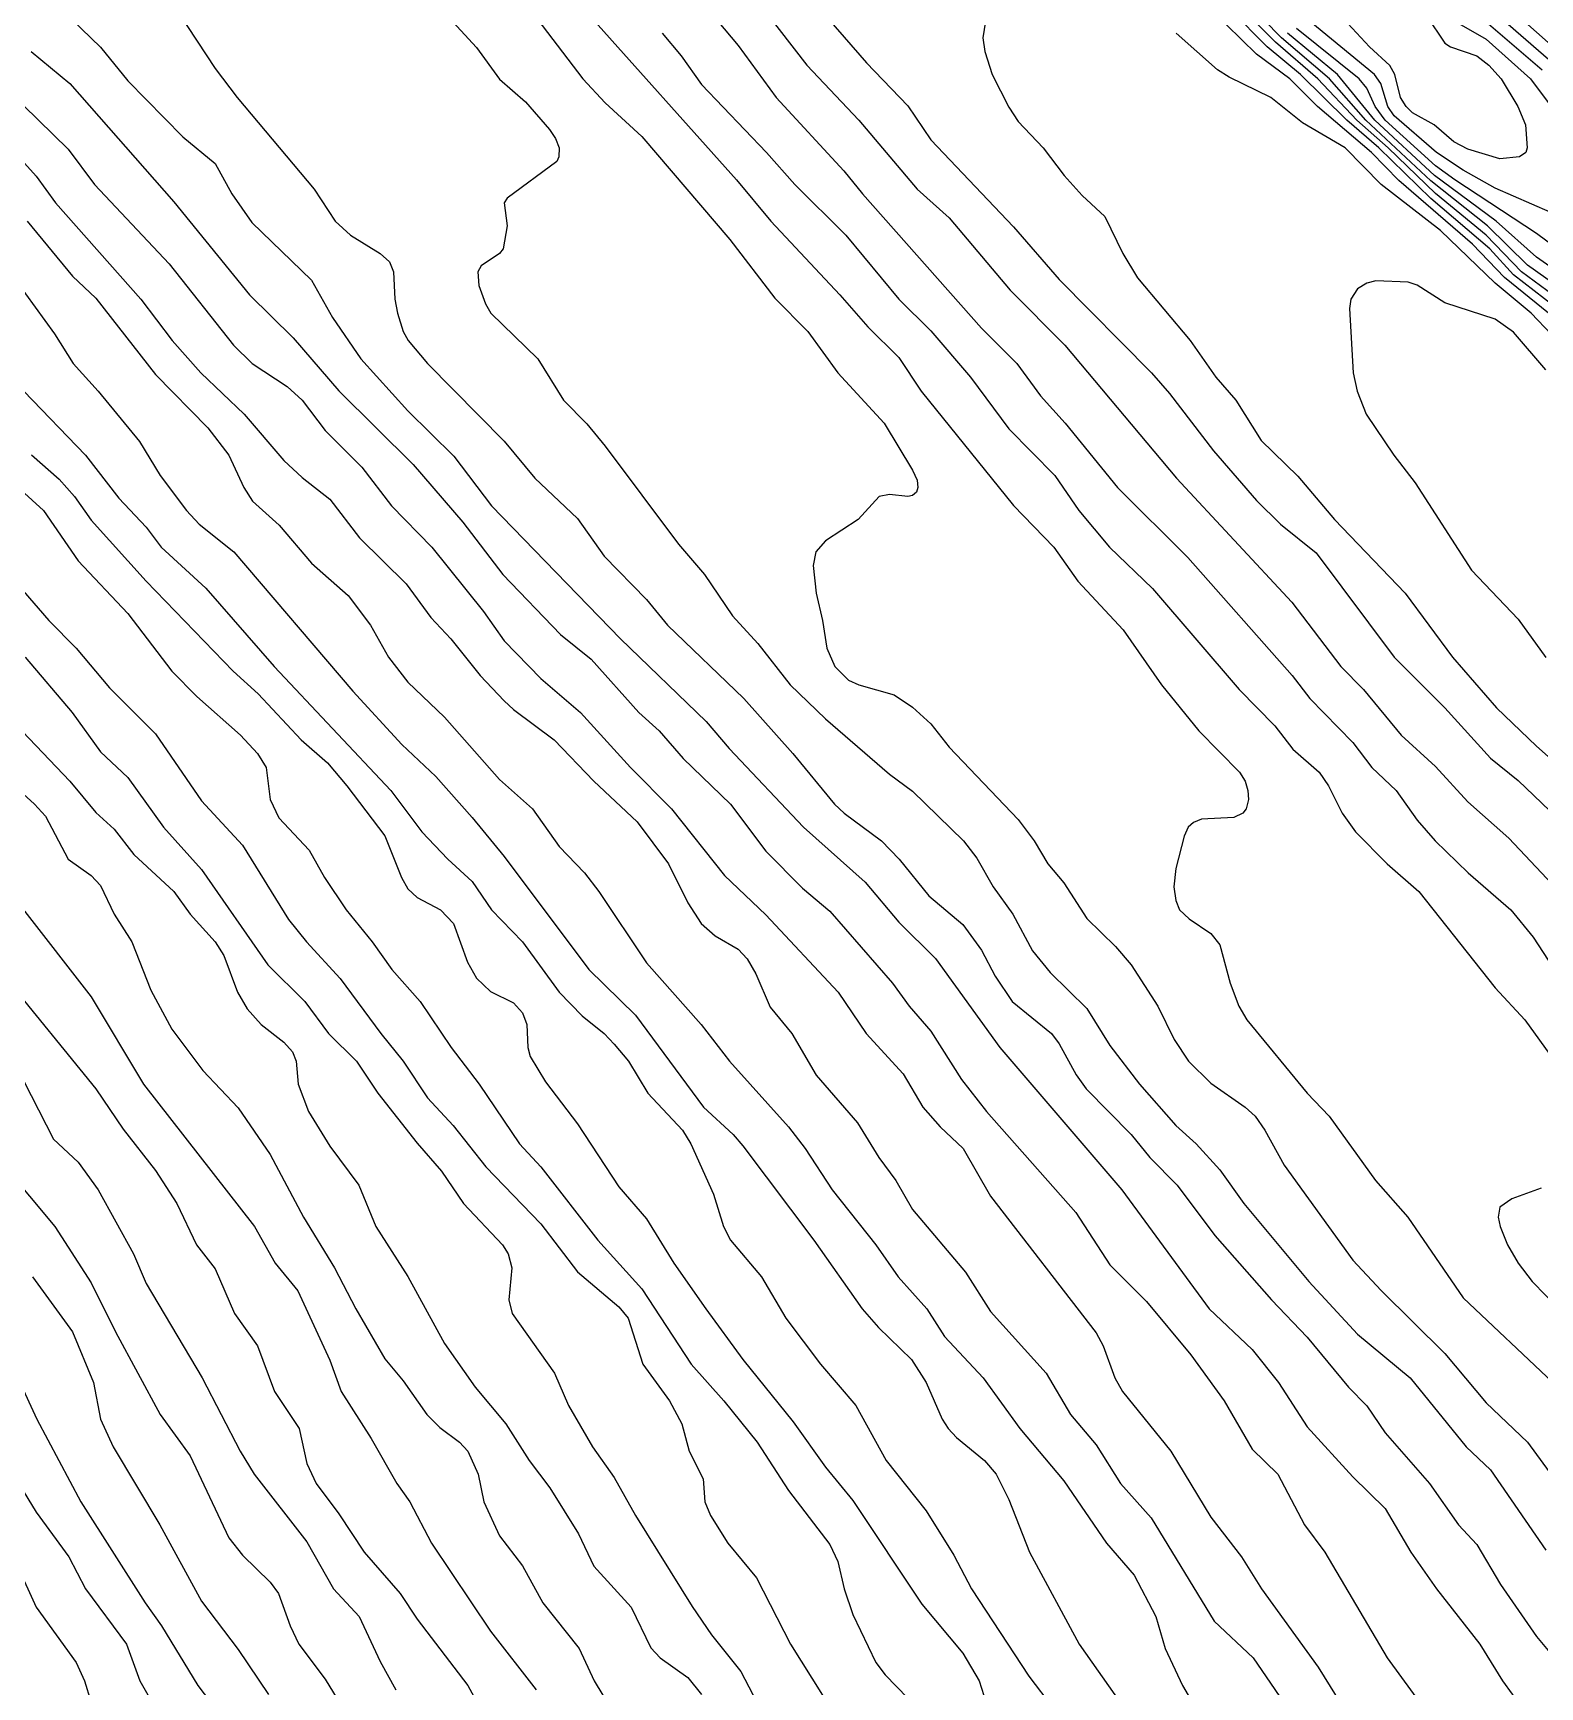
# Model space of a CAD drawing. Extents: x 474277 to 475042, y 254928 to 255625.
# Drawn here: x 474889.14 to 474914.33, y 255327.82 to 255355.45 of the extents above; entities that cross this region are included whole.
import ezdxf

# ---------------------------------------------------------------- set-up
doc = ezdxf.new("R2010")
doc.units = 0
doc.header["$MEASUREMENT"] = 0
doc.layers.add('BaseMapV2_DTM_export_MonNov09090547073261 — entities', color=1, linetype='CONTINUOUS')
doc.styles.get("Standard").update_dxf_attribs({"font": 'romans.shx'})

msp = doc.modelspace()

# ---------------------------------------------------------------- linework, layer by layer
at = {"layer": 'BaseMapV2_DTM_export_MonNov09090547073261 — entities', "color": 15, "linetype": 'Continuous', "true_color": 0xb7484b}
for points in [[(474895.177, 255356.711, 88), (474896.557, 255355.213, 88), (474896.941, 255354.683, 88), (474897.375, 255354.302, 88), (474897.774, 255353.842, 88), (474897.878, 255353.688, 88), (474897.934, 255353.535, 88), (474897.932, 255353.382, 88), (474897.897, 255353.305, 88), (474897.07, 255352.692, 88), (474897.019, 255352.615, 88), (474897.069, 255352.231, 88), (474897.001, 255351.848, 88), (474896.941, 255351.771, 88), (474896.634, 255351.563, 88), (474896.575, 255351.465, 88), (474896.595, 255351.235, 88), (474896.708, 255350.928, 88), (474896.796, 255350.775, 88), (474897.579, 255350.008, 88), (474898.01, 255349.318, 88), (474898.398, 255348.922, 88), (474898.704, 255348.551, 88), (474899.931, 255346.914, 88), (474900.363, 255346.404, 88), (474900.835, 255345.714, 88), (474901.258, 255345.254, 88), (474901.797, 255344.564, 88), (474902.385, 255343.998, 88), (474903.458, 255343.073, 88), (474903.842, 255342.786, 88), (474904.694, 255341.957, 88), (474904.915, 255341.669, 88), (474905.188, 255341.19, 88), (474905.518, 255340.73, 88), (474905.847, 255340.117, 88), (474906.142, 255339.755, 88), (474906.755, 255339.159, 88), (474907.139, 255338.538, 88), (474907.632, 255337.893, 88), (474908.244, 255337.203, 88), (474908.584, 255336.896, 88), (474908.979, 255336.462, 88), (474909.376, 255335.899, 88), (474910.466, 255334.596, 88), (474911.279, 255333.718, 88), (474912.156, 255332.986, 88), (474913.094, 255331.836, 88), (474913.503, 255331.45, 88), (474914.423, 255330.107, 88)], [(474899.931, 255356.434, 87), (474900.928, 255355.242, 87), (474901.565, 255354.378, 87), (474902.695, 255353.152, 87), (474903.003, 255352.768, 87), (474904.992, 255350.521, 87), (474905.585, 255349.931, 87), (474905.978, 255349.394, 87), (474906.392, 255348.934, 87), (474907.267, 255347.861, 87), (474908.442, 255346.688, 87), (474910.187, 255344.717, 87), (474910.484, 255344.334, 87), (474911.202, 255343.599, 87), (474911.516, 255343.184, 87), (474911.923, 255342.8, 87), (474912.276, 255342.303, 87), (474912.577, 255341.957, 87), (474913.127, 255341.42, 87), (474913.843, 255340.807, 87), (474914.211, 255340.347, 87), (474914.462, 255339.963, 87)], [(474913.119, 255356.189, 87.5), (474915.65, 255353.992, 87.5)], [(474913.43, 255356.219, 87.25), (474915.113, 255354.721, 87.25)], [(474897.401, 255355.906, 87.75), (474898.332, 255354.685, 87.75), (474898.704, 255354.289, 87.75), (474899.318, 255353.723, 87.75), (474900.787, 255352.001, 87.75), (474901.541, 255351.024, 87.75), (474902.09, 255350.468, 87.75), (474902.593, 255349.778, 87.75), (474903.368, 255348.934, 87.75), (474903.842, 255348.151, 87.75), (474903.918, 255347.98, 87.75), (474903.933, 255347.861, 87.75), (474903.91, 255347.784, 87.75), (474903.842, 255347.727, 87.75), (474903.765, 255347.709, 87.75), (474903.458, 255347.743, 87.75), (474903.283, 255347.708, 87.75), (474902.931, 255347.324, 87.75), (474902.385, 255346.968, 87.75), (474902.225, 255346.787, 87.75), (474902.183, 255346.557, 87.75), (474902.23, 255346.097, 87.75), (474902.339, 255345.637, 87.75), (474902.409, 255345.177, 87.75), (474902.543, 255344.871, 87.75), (474902.774, 255344.641, 87.75), (474902.944, 255344.564, 87.75), (474903.535, 255344.399, 87.75), (474903.842, 255344.193, 87.75), (474904.148, 255343.912, 87.75), (474904.455, 255343.522, 87.75), (474905.605, 255342.312, 87.75), (474905.873, 255341.957, 87.75), (474906.102, 255341.573, 87.75), (474906.372, 255341.253, 87.75), (474906.755, 255340.658, 87.75), (474907.236, 255340.193, 87.75), (474907.493, 255339.887, 87.75), (474907.94, 255339.197, 87.75), (474908.212, 255338.636, 87.75), (474908.453, 255338.276, 87.75), (474908.826, 255337.907, 87.75), (474909.398, 255337.51, 87.75), (474909.567, 255337.356, 87.75), (474909.728, 255337.126, 87.75), (474910.052, 255336.537, 87.75), (474911.202, 255334.954, 87.75), (474911.674, 255334.443, 87.75), (474912.736, 255333.393, 87.75), (474913.426, 255332.567, 87.75), (474914.116, 255331.91, 87.75), (474914.906, 255330.839, 87.75)], [(474914.653, 255350.996, 87), (474914.021, 255351.465, 87), (474913.426, 255352.075, 87), (474912.583, 255352.771, 87), (474911.79, 255353.535, 87), (474911.265, 255353.995, 87), (474910.614, 255354.685, 87), (474909.905, 255355.299, 87), (474909.286, 255355.917, 87)], [(474914.73, 255351.141, 87.25), (474914.116, 255351.573, 87.25), (474913.448, 255352.231, 87.25), (474912.506, 255352.982, 87.25), (474911.418, 255353.995, 87.25), (474910.809, 255354.685, 87.25), (474910.006, 255355.375, 87.25), (474909.399, 255355.989, 87.25)], [(474889.631, 255355.835, 88.5), (474890.27, 255355.216, 88.5), (474890.73, 255354.652, 88.5), (474891.65, 255353.717, 88.5), (474892.187, 255353.274, 88.5), (474892.464, 255352.768, 88.5), (474892.8, 255352.288, 88.5), (474893.797, 255351.323, 88.5), (474894.148, 255350.698, 88.5), (474894.623, 255350.008, 88.5), (474895.407, 255349.143, 88.5), (474896.174, 255348.386, 88.5), (474896.808, 255347.554, 88.5), (474898.963, 255345.331, 88.5), (474900.394, 255343.95, 88.5), (474900.775, 255343.498, 88.5), (474902.017, 255342.187, 88.5), (474903.052, 255341.267, 88.5), (474903.612, 255340.6, 88.5), (474904.225, 255339.991, 88.5), (474905.298, 255338.506, 88.5), (474907.34, 255336.129, 88.5), (474908.797, 255334.136, 88.5), (474909.516, 255333.457, 88.5), (474909.96, 255332.909, 88.5), (474910.436, 255332.167, 88.5), (474911.202, 255331.334, 88.5), (474911.739, 255330.803, 88.5), (474912.169, 255330.072, 88.5), (474912.597, 255329.459, 88.5), (474913.324, 255328.539, 88.5), (474913.703, 255327.925, 88.5), (474914.346, 255327.034, 88.5)], [(474891.573, 255355.788, 88.25), (474892.187, 255354.862, 88.25), (474892.556, 255354.378, 88.25), (474893.845, 255352.845, 88.25), (474894.191, 255352.308, 88.25), (474894.448, 255352.078, 88.25), (474894.947, 255351.769, 88.25), (474895.1, 255351.63, 88.25), (474895.168, 255351.465, 88.25), (474895.19, 255351.005, 88.25), (474895.233, 255350.775, 88.25), (474895.327, 255350.468, 88.25), (474895.412, 255350.315, 88.25), (474895.736, 255349.931, 88.25), (474897.017, 255348.637, 88.25), (474897.528, 255348.014, 88.25), (474898.244, 255347.342, 88.25), (474898.69, 255346.711, 88.25), (474899.394, 255345.988, 88.25), (474899.746, 255345.561, 88.25), (474901.023, 255344.334, 88.25), (474901.84, 255343.414, 88.25), (474902.538, 255342.57, 88.25), (474902.7, 255342.417, 88.25), (474903.324, 255341.957, 88.25), (474903.618, 255341.65, 88.25), (474904.112, 255341.037, 88.25), (474904.685, 255340.558, 88.25), (474904.992, 255340.129, 88.25), (474905.222, 255339.698, 88.25), (474905.507, 255339.273, 88.25), (474906.164, 255338.736, 88.25), (474906.295, 255338.565, 88.25), (474906.575, 255338.046, 88.25), (474906.742, 255337.816, 88.25), (474907.493, 255337.05, 88.25), (474907.81, 255336.666, 88.25), (474908.263, 255336.206, 88.25), (474908.895, 255335.363, 88.25), (474909.842, 255334.289, 88.25), (474910.436, 255333.668, 88.25), (474911.13, 255332.832, 88.25), (474911.433, 255332.516, 88.25), (474911.74, 255332.066, 88.25), (474912.48, 255331.222, 88.25), (474912.966, 255330.533, 88.25), (474913.273, 255330.2, 88.25), (474913.665, 255329.535, 88.25), (474914.27, 255328.662, 88.25), (474914.576, 255328.298, 88.25)], [(474898.398, 255355.795, 87.5), (474900.898, 255352.998, 87.5), (474901.472, 255352.308, 87.5), (474902.627, 255351.081, 87.5), (474903.094, 255350.545, 87.5), (474903.612, 255350.032, 87.5), (474903.987, 255349.471, 87.5), (474905.528, 255347.557, 87.5), (474906.202, 255346.864, 87.5), (474906.602, 255346.297, 87.5), (474907.359, 255345.484, 87.5), (474908.005, 255344.564, 87.5), (474908.626, 255343.797, 87.5), (474909.307, 255343.107, 87.5), (474909.398, 255342.954, 87.5), (474909.445, 255342.8, 87.5), (474909.458, 255342.647, 87.5), (474909.42, 255342.494, 87.5), (474909.362, 255342.42, 87.5), (474909.209, 255342.348, 87.5), (474908.672, 255342.321, 87.5), (474908.535, 255342.264, 87.5), (474908.449, 255342.187, 87.5), (474908.383, 255342.034, 87.5), (474908.241, 255341.497, 87.5), (474908.209, 255341.19, 87.5), (474908.242, 255340.96, 87.5), (474908.305, 255340.807, 87.5), (474908.462, 255340.653, 87.5), (474908.826, 255340.411, 87.5), (474908.979, 255340.219, 87.5), (474909.152, 255339.58, 87.5), (474909.294, 255339.197, 87.5), (474909.43, 255338.967, 87.5), (474910.435, 255337.74, 87.5), (474910.806, 255337.356, 87.5), (474911.58, 255336.283, 87.5), (474912.118, 255335.669, 87.5), (474913.043, 255334.324, 87.5), (474914.543, 255332.909, 87.5)], [(474901.363, 255355.835, 86.75), (474902.075, 255354.915, 86.75), (474902.945, 255353.995, 86.75), (474903.921, 255352.845, 86.75), (474904.455, 255352.364, 86.75), (474905.472, 255351.158, 86.75), (474906.386, 255350.238, 86.75), (474908.253, 255348.014, 86.75), (474910.18, 255345.944, 86.75), (474910.999, 255344.871, 86.75), (474911.376, 255344.487, 86.75), (474912.005, 255343.72, 86.75), (474912.583, 255343.197, 86.75), (474913.119, 255342.611, 86.75), (474913.809, 255342.004, 86.75), (474915.437, 255340.27, 86.75)], [(474902.437, 255355.682, 86.5), (474903.075, 255354.956, 86.5), (474903.765, 255354.237, 86.5), (474904.148, 255353.666, 86.5), (474905.528, 255352.214, 86.5), (474906.295, 255351.334, 86.5), (474907.833, 255349.778, 86.5), (474908.135, 255349.43, 86.5), (474908.871, 255348.474, 86.5), (474909.592, 255347.644, 86.5), (474909.992, 255347.248, 86.5), (474910.589, 255346.766, 86.5), (474911.893, 255345.024, 86.5), (474912.736, 255344.179, 86.5), (474913.503, 255343.337, 86.5), (474913.963, 255342.963, 86.5), (474915.018, 255341.957, 86.5)], [(474905.077, 255355.759, 86.25), (474905.016, 255355.375, 86.25), (474905.052, 255355.145, 86.25), (474905.17, 255354.762, 86.25), (474905.452, 255354.214, 86.25), (474905.605, 255353.977, 86.25), (474906.024, 255353.535, 86.25), (474906.378, 255353.075, 86.25), (474906.679, 255352.737, 86.25), (474907.056, 255352.385, 86.25), (474907.356, 255351.771, 86.25), (474907.599, 255351.363, 86.25), (474908.48, 255350.315, 86.25), (474908.912, 255349.701, 86.25), (474909.243, 255349.318, 86.25), (474909.669, 255348.644, 86.25), (474910.282, 255348.049, 86.25), (474910.893, 255347.324, 86.25), (474912.073, 255346.097, 86.25), (474912.867, 255345.024, 86.25), (474913.603, 255344.18, 86.25), (474914.27, 255343.537, 86.25), (474914.806, 255343.063, 86.25)], [(474914.467, 255350.775, 86.5), (474913.733, 255351.371, 86.5), (474913.201, 255351.925, 86.5), (474911.969, 255352.988, 86.5), (474911.513, 255353.458, 86.5), (474910.612, 255354.225, 86.5), (474910.145, 255354.685, 86.5), (474909.592, 255355.097, 86.5), (474908.839, 255355.835, 86.5)], [(474914.576, 255350.877, 86.75), (474913.886, 255351.415, 86.75), (474913.49, 255351.848, 86.75), (474912.506, 255352.686, 86.75), (474911.636, 255353.535, 86.75), (474911.098, 255353.995, 86.75), (474910.328, 255354.762, 86.75), (474909.767, 255355.222, 86.75), (474909.159, 255355.835, 86.75)], [(474914.5, 255352.462, 88), (474913.579, 255352.861, 88), (474913.043, 255353.164, 88), (474912.6, 255353.458, 88), (474911.893, 255354.072, 88), (474911.787, 255354.225, 88), (474911.665, 255354.608, 88), (474911.56, 255354.762, 88), (474910.436, 255355.686, 88)], [(474913.984, 255353.382, 88.25), (474913.656, 255353.35, 88.25), (474913.119, 255353.51, 88.25), (474912.889, 255353.635, 88.25), (474912.559, 255353.918, 88.25), (474912.199, 255354.122, 88.25), (474912.091, 255354.225, 88.25), (474911.994, 255354.378, 88.25), (474911.903, 255354.762, 88.25), (474911.816, 255354.908, 88.25), (474911.478, 255355.222, 88.25), (474910.972, 255355.77, 88.25)], [(474912.429, 255355.739, 88.25), (474912.736, 255355.281, 88.25), (474912.833, 255355.222, 88.25), (474913.273, 255355.069, 88.25), (474913.474, 255354.915, 88.25), (474913.681, 255354.685, 88.25), (474913.959, 255354.225, 88.25), (474914.087, 255353.918, 88.25), (474914.113, 255353.535, 88.25), (474914.089, 255353.458, 88.25), (474913.984, 255353.382, 88.25)], [(474912.813, 255355.701, 88), (474913.426, 255355.348, 88), (474914.17, 255354.685, 88), (474915.034, 255353.535, 88)], [(474913.349, 255355.704, 87.75), (474914.364, 255354.838, 87.75)], [(474899.658, 255355.452, 87.25), (474899.978, 255355.069, 87.25), (474900.314, 255354.595, 87.25), (474901.403, 255353.458, 87.25), (474901.873, 255352.922, 87.25), (474902.726, 255352.078, 87.25), (474903.611, 255351.005, 87.25), (474904.148, 255350.476, 87.25), (474904.808, 255349.701, 87.25), (474905.452, 255348.838, 87.25), (474906.219, 255348.061, 87.25), (474906.623, 255347.478, 87.25), (474907.136, 255346.864, 87.25), (474907.85, 255346.174, 87.25), (474909.299, 255344.487, 87.25), (474909.899, 255343.88, 87.25), (474910.198, 255343.49, 87.25), (474910.635, 255343.107, 87.25), (474910.794, 255342.877, 87.25), (474911.019, 255342.417, 87.25), (474911.243, 255342.11, 87.25), (474911.774, 255341.573, 87.25), (474912.305, 255341.113, 87.25), (474913.58, 255339.503, 87.25), (474914.074, 255338.967, 87.25), (474914.737, 255338.046, 87.25)], [(474915.201, 255349.701, 86.25), (474914.182, 255350.775, 86.25), (474913.579, 255351.274, 86.25), (474912.667, 255352.155, 86.25), (474911.673, 255352.922, 86.25), (474911.069, 255353.535, 86.25), (474910.359, 255353.955, 86.25), (474909.828, 255354.378, 86.25), (474909.132, 255354.714, 86.25), (474908.937, 255354.838, 86.25), (474908.247, 255355.452, 86.25)], [(474914.883, 255351.277, 87.5), (474914.27, 255351.709, 87.5), (474913.597, 255352.308, 87.5), (474912.564, 255353.075, 87.5), (474911.57, 255353.995, 87.5), (474910.945, 255354.762, 87.5), (474910.108, 255355.452, 87.5)], [(474914.96, 255351.591, 87.75), (474914.27, 255352.106, 87.75), (474912.903, 255352.998, 87.75), (474912.583, 255353.236, 87.75), (474911.739, 255353.995, 87.75), (474911.573, 255354.225, 87.75), (474911.433, 255354.532, 87.75), (474911.307, 255354.685, 87.75), (474910.258, 255355.529, 87.75)], [(474889.113, 255355.145, 88.75), (474889.757, 255354.608, 88.75), (474891.497, 255352.632, 88.75), (474892.761, 255351.081, 88.75), (474893.49, 255350.361, 88.75), (474894.257, 255349.477, 88.75), (474895.494, 255348.244, 88.75), (474896.327, 255347.283, 88.75), (474896.993, 255346.404, 88.75), (474897.96, 255345.407, 88.75), (474898.474, 255344.991, 88.75), (474899.267, 255344.104, 88.75), (474899.609, 255343.797, 88.75), (474900.008, 255343.333, 88.75), (474900.798, 255342.57, 88.75), (474901.388, 255341.786, 88.75), (474902.001, 255341.167, 88.75), (474902.461, 255340.78, 88.75), (474903.505, 255339.58, 88.75), (474903.784, 255339.197, 88.75), (474904.148, 255338.775, 88.75), (474904.66, 255337.97, 88.75), (474905.078, 255337.433, 88.75), (474906.57, 255335.746, 88.75), (474907.139, 255334.872, 88.75), (474907.752, 255334.263, 88.75), (474908.492, 255333.369, 88.75), (474909.052, 255332.602, 88.75), (474909.516, 255331.792, 88.75), (474909.946, 255331.376, 88.75), (474910.391, 255330.532, 88.75), (474910.731, 255330.072, 88.75), (474911.771, 255328.309, 88.75), (474913.273, 255326.254, 88.75)], [(474887.8, 255354.608, 89.25), (474889.196, 255353.059, 89.25), (474889.517, 255352.615, 89.25), (474890.943, 255351.005, 89.25), (474891.47, 255350.315, 89.25), (474891.948, 255349.778, 89.25), (474892.671, 255349.088, 89.25), (474893.337, 255348.309, 89.25), (474893.644, 255348.025, 89.25), (474894.104, 255347.665, 89.25), (474894.599, 255347.018, 89.25), (474895.38, 255346.251, 89.25), (474895.791, 255345.689, 89.25), (474896.125, 255345.331, 89.25), (474896.617, 255344.717, 89.25), (474897.017, 255344.294, 89.25), (474897.171, 255344.149, 89.25), (474897.854, 255343.644, 89.25), (474898.515, 255342.954, 89.25), (474899.241, 255342.274, 89.25), (474899.765, 255341.573, 89.25), (474900.084, 255340.92, 89.25), (474900.308, 255340.577, 89.25), (474900.544, 255340.368, 89.25), (474900.928, 255340.148, 89.25), (474901.081, 255339.988, 89.25), (474901.225, 255339.733, 89.25), (474901.465, 255339.181, 89.25), (474901.827, 255338.736, 89.25), (474902.231, 255338.043, 89.25), (474902.921, 255337.245, 89.25), (474903.28, 255336.666, 89.25), (474903.56, 255336.283, 89.25), (474903.842, 255335.796, 89.25), (474904.728, 255334.749, 89.25), (474905.145, 255334.097, 89.25), (474906.073, 255333.062, 89.25), (474906.484, 255332.372, 89.25), (474906.909, 255331.869, 89.25), (474907.317, 255331.222, 89.25), (474907.829, 255330.645, 89.25), (474908.885, 255328.922, 89.25), (474909.533, 255328.309, 89.25), (474910.268, 255327.235, 89.25)], [(474888.736, 255354.487, 89), (474889.733, 255353.514, 89), (474890.171, 255352.922, 89), (474891.42, 255351.599, 89), (474892.493, 255350.236, 89), (474892.806, 255349.931, 89), (474893.392, 255349.548, 89), (474893.642, 255349.318, 89), (474894.027, 255348.81, 89), (474894.64, 255348.2, 89), (474895.135, 255347.554, 89), (474895.808, 255346.864, 89), (474896.67, 255345.791, 89), (474897.017, 255345.299, 89), (474897.631, 255344.667, 89), (474898.291, 255344.104, 89), (474899.126, 255343.184, 89), (474899.816, 255342.494, 89), (474900.698, 255341.378, 89), (474901.388, 255340.722, 89), (474902.6, 255339.427, 89), (474903.067, 255338.736, 89), (474903.688, 255338.065, 89), (474904.015, 255337.51, 89), (474904.302, 255337.181, 89), (474904.688, 255336.82, 89), (474905.145, 255336.022, 89), (474906.909, 255333.736, 89), (474907.025, 255333.522, 89), (474907.223, 255332.986, 89), (474907.349, 255332.756, 89), (474908.157, 255331.759, 89), (474908.826, 255330.659, 89), (474909.339, 255329.995, 89), (474909.672, 255329.459, 89), (474910.623, 255328.155, 89), (474911.096, 255327.388, 89)], [(474889.046, 255352.308, 89.5), (474889.805, 255351.388, 89.5), (474890.193, 255351.025, 89.5), (474891.19, 255349.749, 89.5), (474892.065, 255348.858, 89.5), (474892.414, 255348.398, 89.5), (474892.667, 255347.861, 89.5), (474892.813, 255347.631, 89.5), (474893.26, 255347.232, 89.5), (474893.797, 255346.594, 89.5), (474894.41, 255346.054, 89.5), (474894.782, 255345.561, 89.5), (474895.083, 255345.024, 89.5), (474895.407, 255344.606, 89.5), (474896.021, 255344.025, 89.5), (474896.941, 255342.982, 89.5), (474897.493, 255342.494, 89.5), (474897.938, 255341.865, 89.5), (474898.361, 255341.42, 89.5), (474898.599, 255341.113, 89.5), (474899.394, 255339.92, 89.5), (474900.307, 255338.89, 89.5), (474900.781, 255338.276, 89.5), (474901.771, 255337.182, 89.5), (474902.046, 255336.82, 89.5), (474902.5, 255336.129, 89.5), (474903.228, 255335.21, 89.5), (474903.603, 255334.673, 89.5), (474904.082, 255334.136, 89.5), (474904.377, 255333.676, 89.5), (474905.022, 255332.986, 89.5), (474905.636, 255332.142, 89.5), (474906.372, 255331.267, 89.5), (474907.085, 255330.225, 89.5), (474907.543, 255329.689, 89.5), (474907.907, 255328.999, 89.5), (474908.063, 255328.462, 89.5), (474908.351, 255327.848, 89.5), (474909.205, 255326.392, 89.5)], [(474888.697, 255351.541, 89.75), (474889.503, 255350.427, 89.75), (474889.813, 255349.931, 89.75), (474890.232, 255349.471, 89.75), (474890.921, 255348.628, 89.75), (474891.267, 255348.063, 89.75), (474891.706, 255347.478, 89.75), (474891.921, 255347.248, 89.75), (474892.5, 255346.787, 89.75), (474894.487, 255344.455, 89.75), (474895.31, 255343.567, 89.75), (474895.878, 255343.03, 89.75), (474896.481, 255342.348, 89.75), (474897.017, 255341.693, 89.75), (474898.431, 255339.81, 89.75), (474899.211, 255339.043, 89.75), (474900.35, 255337.51, 89.75), (474900.842, 255337.05, 89.75), (474901.005, 255336.861, 89.75), (474902.19, 255335.286, 89.75), (474902.999, 255334.136, 89.75), (474903.273, 255333.829, 89.75), (474903.826, 255333.292, 89.75), (474904.072, 255332.909, 89.75), (474904.337, 255332.296, 89.75), (474904.435, 255332.142, 89.75), (474904.575, 255331.989, 89.75), (474905.047, 255331.606, 89.75), (474905.24, 255331.376, 89.75), (474905.452, 255330.952, 89.75), (474905.794, 255330.072, 89.75), (474906.625, 255328.539, 89.75), (474907.326, 255327.542, 89.75)], [(474914.423, 255349.827, 86), (474913.886, 255350.455, 86), (474913.579, 255350.671, 86), (474912.736, 255350.944, 86), (474912.276, 255351.238, 86), (474912.123, 255351.291, 86), (474911.586, 255351.311, 86), (474911.433, 255351.273, 86), (474911.279, 255351.179, 86), (474911.167, 255351.005, 86), (474911.144, 255350.851, 86), (474911.204, 255349.778, 86), (474911.272, 255349.471, 86), (474911.424, 255349.088, 86), (474911.886, 255348.398, 86), (474912.239, 255347.938, 86), (474913.181, 255346.481, 86), (474913.963, 255345.663, 86), (474914.423, 255345.018, 86)], [(474888.988, 255349.471, 90), (474890.022, 255348.398, 90), (474890.577, 255347.68, 90), (474891.037, 255347.197, 90), (474891.285, 255346.864, 90), (474892.033, 255346.178, 90), (474893.174, 255344.871, 90), (474895.121, 255342.8, 90), (474895.644, 255342.11, 90), (474896.075, 255341.65, 90), (474896.481, 255341.279, 90), (474896.803, 255340.807, 90), (474897.324, 255340.27, 90), (474897.939, 255339.427, 90), (474898.321, 255339.035, 90), (474898.69, 255338.736, 90), (474898.858, 255338.56, 90), (474899.095, 255338.276, 90), (474899.416, 255337.74, 90), (474899.995, 255337.126, 90), (474900.138, 255336.896, 90), (474900.518, 255336.053, 90), (474900.684, 255335.516, 90), (474900.8, 255335.286, 90), (474901.319, 255334.673, 90), (474901.723, 255333.983, 90), (474902.306, 255333.216, 90), (474902.896, 255332.526, 90), (474903.403, 255331.606, 90), (474904.071, 255330.762, 90), (474904.532, 255330.022, 90), (474904.825, 255329.459, 90), (474905.787, 255328.002, 90), (474906.192, 255327.465, 90)], [(474888.558, 255348.168, 90.5), (474889.318, 255347.478, 90.5), (474889.897, 255346.634, 90.5), (474890.73, 255345.755, 90.5), (474891.465, 255344.794, 90.5), (474891.88, 255344.369, 90.5), (474892.611, 255343.72, 90.5), (474892.895, 255343.414, 90.5), (474893.038, 255343.184, 90.5), (474893.106, 255342.647, 90.5), (474893.252, 255342.34, 90.5), (474893.757, 255341.804, 90.5), (474894.016, 255341.343, 90.5), (474894.375, 255340.807, 90.5), (474894.814, 255340.27, 90.5), (474895.141, 255339.81, 90.5), (474895.615, 255339.273, 90.5), (474896.132, 255338.506, 90.5), (474896.602, 255337.893, 90.5), (474897.273, 255336.896, 90.5), (474897.631, 255336.512, 90.5), (474898.582, 255335.286, 90.5), (474899.318, 255334.473, 90.5), (474900.144, 255333.216, 90.5), (474900.69, 255332.602, 90.5), (474901.245, 255331.912, 90.5), (474901.771, 255331.102, 90.5), (474902.461, 255330.204, 90.5), (474902.591, 255329.919, 90.5), (474902.697, 255329.459, 90.5), (474902.845, 255329.033, 90.5), (474903.231, 255328.232, 90.5), (474903.382, 255328.024, 90.5), (474903.765, 255327.632, 90.5)], [(474889.12, 255348.404, 90.25), (474889.58, 255348.001, 90.25), (474889.835, 255347.708, 90.25), (474890.117, 255347.316, 90.25), (474891.037, 255346.297, 90.25), (474892.486, 255344.794, 90.25), (474892.907, 255344.411, 90.25), (474893.625, 255343.644, 90.25), (474894.063, 255343.26, 90.25), (474894.386, 255342.877, 90.25), (474895.024, 255342.04, 90.25), (474895.3, 255341.343, 90.25), (474895.407, 255341.156, 90.25), (474895.561, 255341.01, 90.25), (474895.953, 255340.807, 90.25), (474896.173, 255340.577, 90.25), (474896.404, 255339.933, 90.25), (474896.557, 255339.663, 90.25), (474896.787, 255339.439, 90.25), (474897.171, 255339.25, 90.25), (474897.324, 255339.084, 90.25), (474897.397, 255338.89, 90.25), (474897.412, 255338.506, 90.25), (474897.453, 255338.353, 90.25), (474897.707, 255337.931, 90.25), (474898.244, 255337.229, 90.25), (474898.934, 255336.178, 90.25), (474899.394, 255335.643, 90.25), (474899.854, 255334.899, 90.25), (474900.386, 255334.136, 90.25), (474901.008, 255333.292, 90.25), (474901.848, 255332.251, 90.25), (474902.385, 255331.494, 90.25), (474902.845, 255330.939, 90.25), (474903.995, 255329.205, 90.25), (474904.682, 255328.385, 90.25), (474904.954, 255327.925, 90.25), (474905.152, 255327.312, 90.25)], [(474888.473, 255346.711, 90.75), (474889.407, 255345.637, 90.75), (474889.867, 255345.177, 90.75), (474890.423, 255344.512, 90.75), (474891.19, 255343.746, 90.75), (474891.957, 255342.627, 90.75), (474892.647, 255341.885, 90.75), (474893.414, 255340.642, 90.75), (474893.712, 255340.27, 90.75), (474894.277, 255339.657, 90.75), (474894.955, 255338.736, 90.75), (474895.33, 255338.276, 90.75), (474895.734, 255337.663, 90.75), (474896.165, 255337.203, 90.75), (474896.711, 255336.512, 90.75), (474897.631, 255335.557, 90.75), (474898.244, 255334.755, 90.75), (474898.934, 255334.174, 90.75), (474899.089, 255333.983, 90.75), (474899.335, 255333.216, 90.75), (474899.781, 255332.602, 90.75), (474899.985, 255332.219, 90.75), (474900.111, 255331.759, 90.75), (474900.342, 255331.299, 90.75), (474900.372, 255330.916, 90.75), (474900.463, 255330.685, 90.75), (474900.754, 255330.225, 90.75), (474901.235, 255329.644, 90.75), (474901.805, 255328.539, 90.75), (474902.691, 255327.118, 90.75)], [(474889.01, 255345.024, 91), (474889.8, 255344.104, 91), (474890.27, 255343.442, 91), (474890.73, 255343.018, 91), (474891.323, 255342.187, 91), (474891.957, 255341.48, 91), (474893.066, 255339.887, 91), (474893.688, 255339.273, 91), (474894.084, 255338.736, 91), (474894.547, 255338.276, 91), (474894.905, 255337.74, 91), (474895.561, 255336.904, 91), (474895.968, 255336.436, 91), (474896.339, 255335.899, 91), (474896.991, 255335.209, 91), (474897.082, 255335.056, 91), (474897.144, 255334.826, 91), (474897.096, 255334.289, 91), (474897.152, 255334.059, 91), (474897.856, 255333.062, 91), (474898.093, 255332.526, 91), (474898.494, 255331.836, 91), (474898.858, 255331.319, 91), (474899.213, 255330.685, 91), (474900.161, 255329.165, 91), (474900.485, 255328.692, 91), (474900.973, 255328.078, 91), (474901.372, 255327.312, 91)], [(474888.966, 255343.782, 91.25), (474889.758, 255342.954, 91.25), (474890.193, 255342.433, 91.25), (474890.5, 255342.152, 91.25), (474890.831, 255341.727, 91.25), (474891.498, 255341.113, 91.25), (474891.77, 255340.73, 91.25), (474892.188, 255340.27, 91.25), (474892.332, 255340.04, 91.25), (474892.563, 255339.427, 91.25), (474892.724, 255339.151, 91.25), (474892.954, 255338.89, 91.25), (474893.337, 255338.593, 91.25), (474893.479, 255338.43, 91.25), (474893.539, 255338.276, 91.25), (474893.575, 255337.893, 91.25), (474893.749, 255337.433, 91.25), (474894.104, 255336.857, 91.25), (474894.588, 255336.206, 91.25), (474894.873, 255335.516, 91.25), (474895.407, 255334.68, 91.25), (474896.021, 255333.557, 91.25), (474896.53, 255332.832, 91.25), (474897.047, 255332.219, 91.25), (474897.436, 255331.606, 91.25), (474897.779, 255331.146, 91.25), (474898.259, 255330.379, 91.25), (474898.515, 255329.842, 91.25), (474899.138, 255329.152, 91.25), (474899.471, 255328.474, 91.25), (474899.627, 255328.309, 91.25), (474900.084, 255327.979, 91.25), (474900.317, 255327.695, 91.25)], [(474888.736, 255342.966, 91.5), (474889.171, 255342.57, 91.5), (474889.35, 255342.368, 91.5), (474889.73, 255341.65, 91.5), (474890.117, 255341.378, 91.5), (474890.27, 255341.21, 91.5), (474890.502, 255340.73, 91.5), (474890.795, 255340.27, 91.5), (474891.113, 255339.465, 91.5), (474891.463, 255338.813, 91.5), (474891.98, 255338.123, 91.5), (474892.57, 255337.496, 91.5), (474893.107, 255336.719, 91.5), (474893.662, 255335.669, 91.5), (474894.181, 255334.826, 91.5), (474894.537, 255334.136, 91.5), (474895.024, 255333.301, 91.5), (474895.331, 255332.937, 91.5), (474895.727, 255332.372, 91.5), (474895.944, 255332.158, 91.5), (474896.269, 255331.912, 91.5), (474896.41, 255331.759, 91.5), (474896.585, 255331.376, 91.5), (474896.675, 255330.916, 91.5), (474896.941, 255330.347, 91.5), (474897.324, 255329.844, 91.5), (474897.661, 255329.229, 91.5), (474898.271, 255328.462, 91.5), (474898.522, 255327.925, 91.5), (474898.942, 255327.235, 91.5)], [(474888.966, 255340.825, 91.75), (474890.117, 255339.352, 91.75), (474890.988, 255337.893, 91.75), (474892.844, 255335.516, 91.75), (474893.191, 255334.903, 91.75), (474893.567, 255334.439, 91.75), (474894.104, 255333.279, 91.75), (474894.292, 255332.756, 91.75), (474894.794, 255331.972, 91.75), (474895.225, 255331.222, 91.75), (474895.439, 255330.916, 91.75), (474895.802, 255330.225, 91.75), (474896.787, 255328.753, 91.75), (474897.553, 255327.772, 91.75)], [(474888.66, 255339.699, 92), (474890.194, 255337.816, 92), (474890.653, 255337.139, 92), (474891.19, 255336.452, 92), (474891.548, 255335.899, 92), (474891.876, 255335.209, 92), (474892.187, 255334.805, 92), (474892.512, 255334.059, 92), (474892.894, 255333.522, 92), (474893.178, 255332.756, 92), (474893.594, 255332.142, 92), (474893.72, 255331.554, 92), (474893.878, 255331.222, 92), (474894.257, 255330.714, 92), (474894.678, 255330.072, 92), (474895.279, 255329.382, 92), (474895.561, 255328.954, 92), (474896.413, 255327.848, 92), (474896.747, 255327.235, 92)], [(474888.738, 255338.43, 92.25), (474889.485, 255336.973, 92.25), (474889.901, 255336.59, 92.25), (474890.234, 255336.129, 92.25), (474890.824, 255335.056, 92.25), (474891.037, 255334.56, 92.25), (474891.973, 255332.986, 92.25), (474892.603, 255331.759, 92.25), (474892.839, 255331.376, 92.25), (474893.72, 255330.244, 92.25), (474894.168, 255329.459, 92.25), (474894.594, 255328.999, 92.25), (474894.947, 255328.245, 92.25), (474895.207, 255327.772, 92.25)], [(474888.66, 255336.529, 92.5), (474889.508, 255335.516, 92.5), (474890.117, 255334.571, 92.5), (474890.523, 255333.753, 92.5), (474891.267, 255332.372, 92.5), (474891.768, 255331.682, 92.5), (474892.417, 255330.312, 92.5), (474892.647, 255330.026, 92.5), (474893.107, 255329.571, 92.5), (474893.244, 255329.382, 92.5), (474893.44, 255328.845, 92.5), (474893.585, 255328.539, 92.5), (474894.027, 255327.951, 92.5), (474894.564, 255327.069, 92.5)], [(474914.346, 255336.153, 87.25), (474913.855, 255335.976, 87.25), (474913.656, 255335.836, 87.25), (474913.627, 255335.669, 87.25), (474913.663, 255335.516, 87.25), (474913.787, 255335.209, 87.25), (474913.965, 255334.903, 87.25), (474914.197, 255334.596, 87.25), (474914.883, 255333.895, 87.25)], [(474889.134, 255334.673, 92.75), (474889.804, 255333.753, 92.75), (474890.152, 255332.909, 92.75), (474890.27, 255332.296, 92.75), (474890.485, 255331.836, 92.75), (474891.265, 255330.532, 92.75), (474891.957, 255329.253, 92.75), (474892.57, 255328.446, 92.75), (474893.078, 255327.695, 92.75)], [(474888.285, 255334.289, 93), (474889.208, 255332.296, 93), (474889.942, 255330.916, 93), (474891.017, 255329.229, 93), (474891.29, 255328.845, 93), (474891.898, 255327.848, 93), (474892.11, 255327.567, 93)], [(474888.624, 255331.682, 93.25), (474889.196, 255330.743, 93.25), (474889.743, 255329.995, 93.25), (474890.019, 255329.459, 93.25), (474890.704, 255328.539, 93.25), (474890.93, 255327.925, 93.25), (474891.28, 255327.312, 93.25)], [(474888.883, 255329.842, 93.5), (474889.198, 255329.152, 93.5), (474889.867, 255328.232, 93.5), (474890.003, 255327.925, 93.5), (474890.215, 255327.235, 93.5)]]:
    msp.add_polyline3d(points, dxfattribs=at)

# ---------------------------------------------------------------- texts
at = {"layer": 'BaseMapV2_DTM_export_MonNov09090547073261 — entities', "color": 250, "true_color": 0x323232, "insert": (474911.321, 255359.805), "char_height": 0.2, "width": 17.61571, "attachment_point": 7, "rotation": 316.0326}
msp.add_mtext('\\fOpen Sans|i0|b0;\\H7.02279;87\\~m', dxfattribs=at)

doc.saveas('drawing.dxf')
